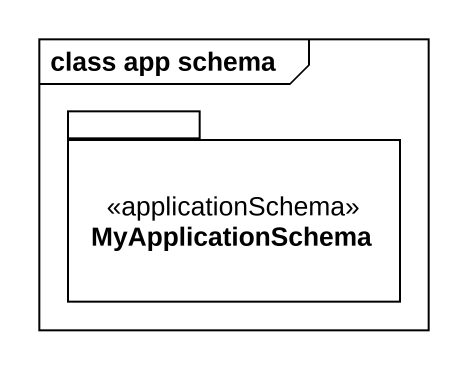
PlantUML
@startuml
mainframe class app schema
package MyApplicationSchema <<applicationSchema>> {
}
@enduml
